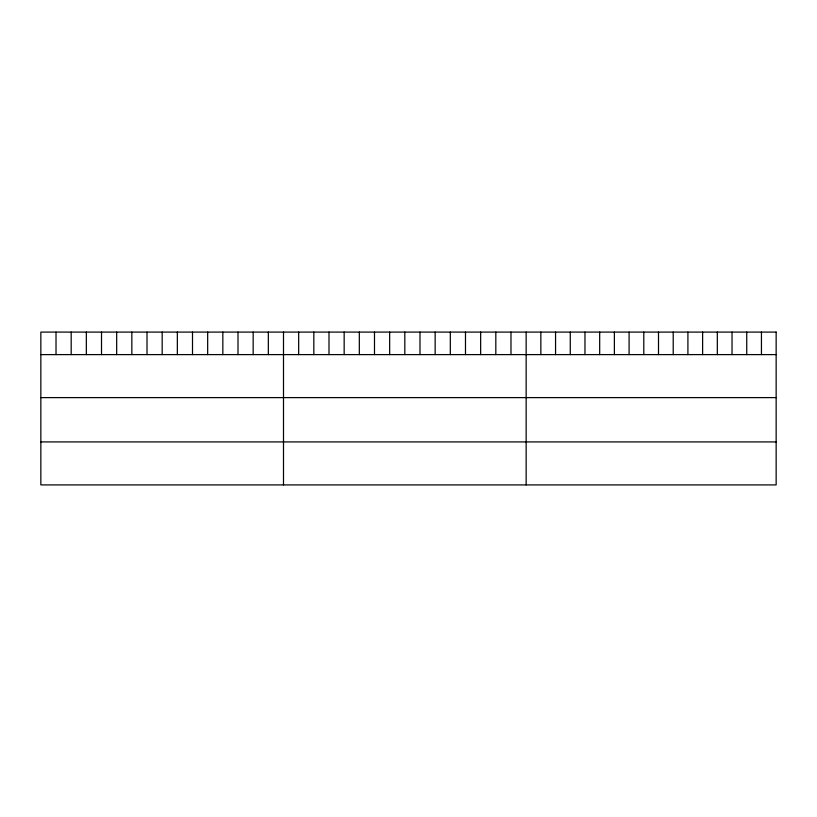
<?xml version="1.0" encoding="UTF-8"?>
<svg xmlns="http://www.w3.org/2000/svg" width="817" height="817" viewBox="0 0 817 817"><rect width="100%" height="100%" fill="white"/><g stroke="black" fill="none" stroke-linecap="round" stroke-linejoin="round"><path stroke-width="1.23" d="M40.85 354.609L776.15 354.609M40.85 397.613L776.15 397.613M40.85 441.915L776.15 441.915M761.444 332.09L761.444 354.609M746.738 332.09L746.738 354.609M732.032 332.09L732.032 354.609M717.326 332.09L717.326 354.609M702.62 332.09L702.62 354.609M687.914 332.09L687.914 354.609M673.208 332.09L673.208 354.609M658.502 332.09L658.502 354.609M643.796 332.09L643.796 354.609M629.09 332.09L629.09 354.609M614.384 332.09L614.384 354.609M599.678 332.09L599.678 354.609M584.972 332.09L584.972 354.609M570.266 332.09L570.266 354.609M555.56 332.09L555.56 354.609M540.854 332.09L540.854 354.609M526.148 332.09L526.148 484.91M510.982 332.09L510.982 354.609M495.817 332.09L495.817 354.609M480.651 332.09L480.651 354.609M465.486 332.09L465.486 354.609M450.32 332.09L450.32 354.609M435.155 332.09L435.155 354.609M419.989 332.09L419.989 354.609M404.823 332.09L404.823 354.609M389.658 332.09L389.658 354.609M374.492 332.09L374.492 354.609M359.327 332.09L359.327 354.609M344.161 332.09L344.161 354.609M328.996 332.09L328.996 354.609M313.83 332.09L313.83 354.609M298.665 332.09L298.665 354.609M283.499 332.09L283.499 484.91M268.333 332.09L268.333 354.609M253.168 332.09L253.168 354.609M238.002 332.09L238.002 354.609M222.837 332.09L222.837 354.609M207.671 332.09L207.671 354.609M192.506 332.09L192.506 354.609M177.34 332.09L177.34 354.609M162.175 332.09L162.175 354.609M147.009 332.09L147.009 354.609M131.843 332.09L131.843 354.609M116.678 332.09L116.678 354.609M101.512 332.09L101.512 354.609M86.347 332.09L86.347 354.609M71.181 332.09L71.181 354.609M56.016 332.09L56.016 354.609M776.15 332.09L40.85 332.09L40.85 484.91L776.15 484.91L776.15 332.09"/></g></svg>
